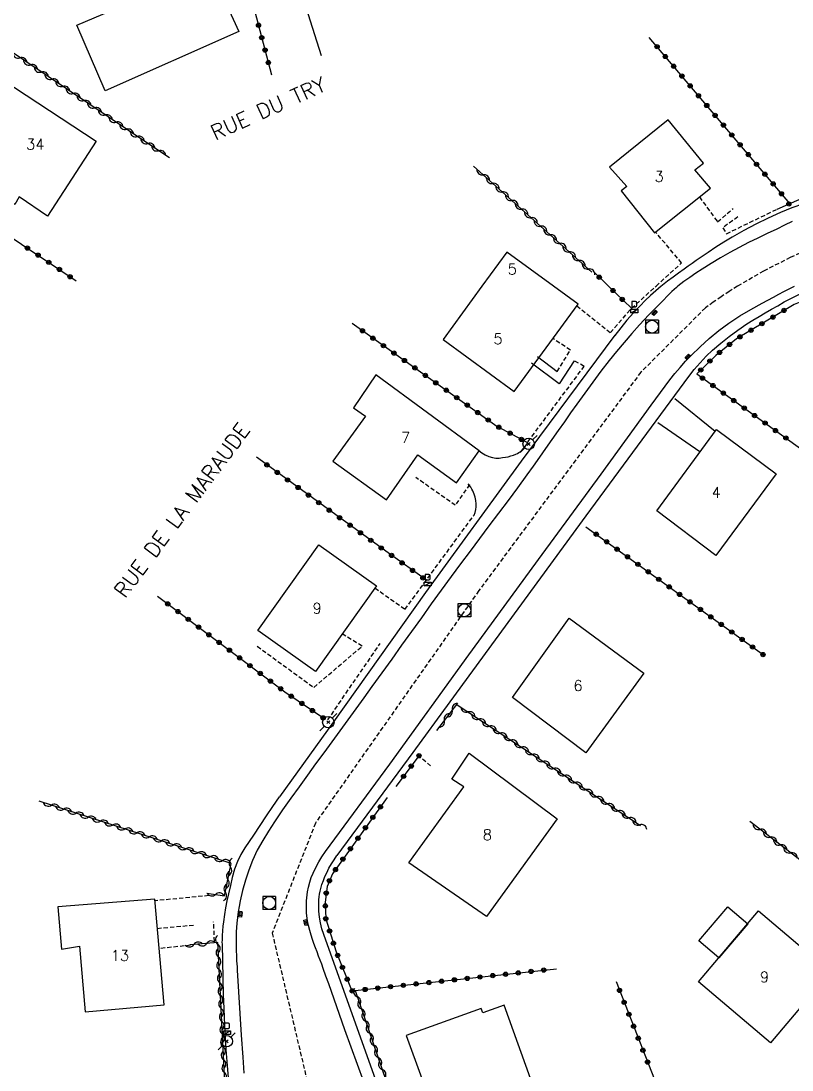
# Model space of a CAD drawing. Header units: millimetres. Extents: x 137000 to 138002, y 152999 to 154002.
# Drawn here: x 137097.7 to 137187.7, y 153079.5 to 153202 of the extents above; entities that cross this region are included whole.
import ezdxf
from ezdxf.enums import TextEntityAlignment as Align

# ---------------------------------------------------------------- set-up
doc = ezdxf.new("R2010")
doc.units = ezdxf.units.MM
doc.linetypes.add('DASHED', pattern=[0.75, 0.5, -0.25])
doc.layers.get('0').update_dxf_attribs({"linetype": 'CONTINUOUS'})
for name, color, linetype in [('W0001', 6, 'DASHED'), ('W0014', 7, 'CONTINUOUS'), ('W0017', 7, 'CONTINUOUS'), ('W0101', 7, 'CONTINUOUS'), ('W0104', 1, 'CONTINUOUS'), ('W0105', 7, 'CONTINUOUS'), ('W0112', 1, 'DASHED'), ('W0310', 3, 'CONTINUOUS'), ('W0323', 7, 'CONTINUOUS'), ('W0401', 7, 'CONTINUOUS'), ('W0420', 7, 'CONTINUOUS'), ('W0438', 7, 'CONTINUOUS'), ('W0473', 7, 'CONTINUOUS'), ('W0989', 7, 'CONTINUOUS'), ('W0991', 7, 'CONTINUOUS')]:
    doc.layers.add(name, color=color, linetype=linetype)
doc.styles.get("Standard").update_dxf_attribs({"font": 'romans.shx', "width": 0.85})

# ---------------------------------------------------------------- blocks, each defined once
blk = doc.blocks.new('T401')
for p, q in [((-0.3, 0.3), (0, 0.3)), ((-0.3, -0.25), (-0.3, 0.3)), ((-0.3, 0.15), (0, 0.15)), ((-0.3, 0), (0, 0)), ((0, 0.3), (0, -0.25)), ((-0.3, -0.15), (0, -0.15)), ((-0.3, -0.25), (-0.3, -0.3)), ((-0.3, -0.3), (0, -0.3)), ((0, -0.3), (0, -0.25))]:
    blk.add_line(p, q)
blk = doc.blocks.new('T420')
for p, q in [((0.75, 0.75), (-0.75, 0.75)), ((-0.75, 0.75), (-0.75, -0.75)), ((0.75, 0.75), (0.75, -0.75)), ((0.75, -0.75), (-0.75, -0.75))]:
    blk.add_line(p, q)
blk.add_ellipse((0, 0), major_axis=(-0.53, 0.53), ratio=1, start_param=3.926991, end_param=10.210176)
blk = doc.blocks.new('T438')
for p, q in [((-0.4, 0.2), (0.4, 0.2)), ((-0.4, -0.2), (-0.4, 0.2)), ((0.15, 1.1), (-0.3, 1.1)), ((-0.3, 1.1), (-0.3, 0.5)), ((-0.3, 0.5), (0.15, 0.5)), ((0.3, 0.65), (0.3, 0.95)), ((0.4, 0.2), (0.4, -0.2))]:
    blk.add_line(p, q)
at = {"flags": 128}
for points in [[(-0.4, -0.2), (0.4, 0.2)], [(0.4, -0.2), (-0.4, -0.2)]]:
    blk.add_lwpolyline(points, dxfattribs=at)
for centre, major_axis, start_param, end_param in [((0.15, 0.95), (0.106, -0.106), 0.785398, 2.356194), ((0.15, 0.65), (0.106, 0.106), 3.926991, 5.497787)]:
    blk.add_ellipse(centre, major_axis=major_axis, ratio=1, start_param=start_param, end_param=end_param)
blk = doc.blocks.new('T473')
for p, q in [((-0.166667, 0.166667), (0.166667, -0.166667)), ((-0.166667, -0.166667), (0.166667, 0.166667)), ((0.500001, 0.500001), (1.000002, 1.000002)), ((-1.000002, -1.000002), (-0.500001, -0.500001))]:
    blk.add_line(p, q)
blk.add_ellipse((0, 0), major_axis=(0.471405, 0.471405), ratio=1, start_param=5.4977871438, end_param=11.780972451)
blk = doc.blocks.new('t310o')
at = {"color": 0, "linetype": 'Continuous'}
for centre, start, end in [((-0.5, 0.38), 216.8699, 323.1304), ((0.5, -0.37), 36.8699, 143.1303)]:
    blk.add_arc(centre, 0.625, start, end, dxfattribs=at)
blk = doc.blocks.new('t323o')
at = {"color": 0, "linetype": 'Continuous'}
for radius in [0.25, 0.15]:
    blk.add_circle((0, 0), radius, dxfattribs=at)

msp = doc.modelspace()

# ---------------------------------------------------------------- linework, layer by layer
at = {"layer": 'W0001'}
for points in [[(137213.91, 153183.31), (137208.8, 153182.14), (137203.75, 153180.73), (137198.78, 153179.07), (137193.89, 153177.18), (137190.68, 153175.8), (137187.5, 153174.34), (137184.38, 153172.75), (137181.35, 153171)], [(137181.35, 153171), (137180.39, 153170.39), (137179.44, 153169.77), (137178.51, 153169.12), (137177.59, 153168.46), (137170.06, 153160.95), (137151.14, 153135.45), (137132.07, 153108.31), (137127.02, 153095.47), (137134.01, 153065.86)]]:
    msp.add_lwpolyline(points, dxfattribs=at)
at = {"layer": 'W0014'}
for points in [[(137189.03, 153180.61), (137187.69, 153180.13), (137186.36, 153179.6), (137184.91, 153178.95), (137183.49, 153178.23), (137182.1, 153177.48), (137180.71, 153176.7), (137179.76, 153176.14), (137178.83, 153175.54), (137177.91, 153174.93), (137176.99, 153174.31), (137176.51, 153173.99), (137176.04, 153173.65), (137175.57, 153173.32), (137175.1, 153172.98), (137174.46, 153172.52), (137173.82, 153172.06), (137173.19, 153171.6), (137172.57, 153171.11), (137172.54, 153171.08), (137172.5, 153171.06), (137172.47, 153171.03), (137172.44, 153171)], [(137187.74, 153178.56), (137186.84, 153178.12), (137185.93, 153177.67), (137184.82, 153177.15), (137183.71, 153176.62), (137182.61, 153176.08), (137181.52, 153175.52), (137180.43, 153174.91), (137179.34, 153174.29), (137178.27, 153173.64), (137177.21, 153172.97), (137176.49, 153172.5), (137175.77, 153172.02), (137175.07, 153171.53), (137174.39, 153171)], [(137174.39, 153171), (137174.35, 153170.97), (137174.31, 153170.93), (137174.27, 153170.9), (137174.23, 153170.86), (137173.68, 153170.37), (137173.16, 153169.86), (137172.65, 153169.33), (137172.14, 153168.8), (137171.58, 153168.22), (137171.01, 153167.65), (137170.46, 153167.06), (137169.91, 153166.47), (137169, 153165.46), (137168.1, 153164.43), (137167.22, 153163.38), (137166.35, 153162.32), (137165.39, 153161.07), (137164.45, 153159.79), (137163.53, 153158.51), (137162.6, 153157.22), (137161.86, 153156.19), (137161.13, 153155.16), (137160.4, 153154.13), (137159.67, 153153.09), (137158.94, 153152.05), (137158.21, 153151.02), (137157.48, 153149.99), (137156.74, 153148.96), (137155.65, 153147.47), (137154.55, 153145.99), (137153.44, 153144.51), (137152.33, 153143.03), (137151.22, 153141.55), (137150.12, 153140.07), (137149.01, 153138.59), (137147.92, 153137.11), (137146.75, 153135.5), (137145.59, 153133.9), (137144.44, 153132.29), (137143.29, 153130.68), (137142.13, 153129.07), (137140.98, 153127.46), (137139.83, 153125.85), (137138.67, 153124.24), (137137.73, 153122.95), (137136.79, 153121.66), (137135.85, 153120.37), (137134.91, 153119.08), (137133.97, 153117.79), (137133.03, 153116.5), (137132.09, 153115.21), (137131.16, 153113.92), (137130.17, 153112.56), (137129.18, 153111.21), (137128.21, 153109.84), (137127.28, 153108.44), (137126.59, 153107.36), (137125.91, 153106.26), (137125.28, 153105.13), (137124.73, 153103.96), (137124.28, 153102.81), (137123.9, 153101.63), (137123.57, 153100.44), (137123.28, 153099.24), (137123.15, 153098.59), (137123.04, 153097.94), (137122.95, 153097.29), (137122.89, 153096.63), (137122.83, 153095.62), (137122.82, 153094.61), (137122.83, 153093.61), (137122.85, 153092.6), (137122.86, 153092.23), (137122.88, 153091.87), (137122.91, 153091.51), (137122.93, 153091.14), (137123.08, 153088.61), (137123.24, 153086.07), (137123.41, 153083.53), (137123.58, 153081), (137123.7, 153079.11)], [(137172.44, 153171), (137171.8, 153170.45), (137171.17, 153169.89), (137170.56, 153169.31), (137169.97, 153168.71), (137169.19, 153167.88), (137168.44, 153167.02), (137167.71, 153166.14), (137167.01, 153165.25)], [(137171.27, 153157.1), (137171.8, 153157.86), (137172.34, 153158.6), (137172.89, 153159.33), (137173.45, 153160.05), (137174.04, 153160.79), (137174.64, 153161.52), (137175.26, 153162.23), (137175.92, 153162.92), (137176.97, 153163.93), (137178.05, 153164.89), (137179.18, 153165.81), (137180.35, 153166.68), (137181.61, 153167.52), (137182.91, 153168.29), (137184.23, 153169.01), (137185.55, 153169.73), (137186.16, 153170.05), (137186.76, 153170.37), (137187.37, 153170.69), (137187.98, 153171)], [(137175.66, 153160.46), (137176.3, 153161.28), (137176.97, 153162.06), (137177.68, 153162.82), (137178.42, 153163.54), (137179.38, 153164.36), (137180.38, 153165.14), (137181.4, 153165.88), (137182.44, 153166.59), (137183.14, 153167.04), (137183.86, 153167.47), (137184.58, 153167.89), (137185.3, 153168.3), (137186.05, 153168.72), (137186.8, 153169.15), (137187.56, 153169.55), (137188.33, 153169.93), (137188.94, 153170.21), (137189.55, 153170.48), (137190.17, 153170.74), (137190.79, 153171)], [(137167.04, 153165.26), (137156.07, 153150.55), (137144.92, 153135.25), (137134.18, 153120.13), (137127.88, 153111.37)], [(137134.59, 153104.52), (137143.49, 153116.54), (137147.78, 153122.47), (137163.66, 153144.2), (137175.66, 153160.46)], [(137133.24, 153104.98), (137140.76, 153115.19), (137149.96, 153127.96), (137158.55, 153139.65), (137165.43, 153149.06), (137171.27, 153157.12)], [(137127.85, 153111.36), (137127.07, 153110.26), (137126.31, 153109.14), (137125.56, 153108.02), (137124.83, 153106.89), (137124.33, 153106.15), (137123.83, 153105.41), (137123.36, 153104.64), (137122.96, 153103.84), (137122.62, 153102.92), (137122.36, 153101.97), (137122.14, 153101.01), (137121.92, 153100.05), (137121.74, 153099.24), (137121.58, 153098.43), (137121.44, 153097.62), (137121.32, 153096.8), (137121.25, 153096.26), (137121.21, 153095.72), (137121.18, 153095.18), (137121.16, 153094.63), (137121.15, 153094.41), (137121.16, 153094.19), (137121.16, 153093.96), (137121.17, 153093.74), (137121.18, 153093.51), (137121.19, 153093.29), (137121.2, 153093.07), (137121.2, 153092.84), (137121.22, 153092.18), (137121.23, 153091.52), (137121.24, 153090.86), (137121.25, 153090.2), (137121.27, 153089.54), (137121.28, 153088.88), (137121.3, 153088.23), (137121.32, 153087.57), (137121.41, 153085.67), (137121.5, 153083.77), (137121.62, 153081.88), (137121.77, 153079.99), (137121.97, 153077.64)], [(137137.73, 153078.09), (137136.99, 153080.12), (137136.25, 153082.15), (137135.51, 153084.18), (137135.19, 153085.08), (137134.87, 153085.97), (137134.56, 153086.86), (137134.25, 153087.76), (137133.93, 153088.65), (137133.62, 153089.55), (137133.3, 153090.44), (137132.98, 153091.34), (137132.81, 153091.82), (137132.62, 153092.31), (137132.44, 153092.79), (137132.25, 153093.27), (137132.07, 153093.75), (137131.89, 153094.24), (137131.73, 153094.73), (137131.57, 153095.23), (137131.42, 153095.78), (137131.27, 153096.34), (137131.15, 153096.91), (137131.07, 153097.48), (137131.04, 153097.83), (137131.02, 153098.18), (137131.01, 153098.53), (137131.01, 153098.88), (137131.03, 153099.23), (137131.05, 153099.58), (137131.09, 153099.93), (137131.13, 153100.28), (137131.25, 153100.84), (137131.4, 153101.4), (137131.58, 153101.95), (137131.8, 153102.48), (137132.1, 153103.14), (137132.45, 153103.77), (137132.83, 153104.38), (137133.24, 153104.98)], [(137133.04, 153095.32), (137132.82, 153095.98), (137132.66, 153096.65), (137132.54, 153097.33), (137132.47, 153098.02), (137132.45, 153098.36), (137132.45, 153098.69), (137132.46, 153099.02), (137132.48, 153099.36), (137132.51, 153099.69), (137132.56, 153100.02), (137132.62, 153100.35), (137132.68, 153100.67), (137132.82, 153101.15), (137132.99, 153101.61), (137133.18, 153102.06), (137133.39, 153102.51), (137133.65, 153103.03), (137133.94, 153103.54), (137134.24, 153104.03), (137134.57, 153104.52)], [(137142.43, 153069.02), (137133.04, 153095.3)]]:
    msp.add_lwpolyline(points, dxfattribs=at)
at = {"layer": 'W0017'}
for points in [[(137174.04, 153157.9), (137178.73, 153154.06)], [(137176.96, 153151.65), (137172.04, 153155.03)]]:
    msp.add_lwpolyline(points, dxfattribs=at)
at = {"layer": 'W0101'}
for points in [[(137104.21, 153201.47), (137112.02, 153204.8), (137110.33, 153208.6), (137118.02, 153211.85), (137123.11, 153200.73), (137107.52, 153193.82)], [(137094.16, 153195.99), (137106.48, 153187.92), (137100.8, 153179.16), (137097.47, 153181.42), (137096.98, 153180.55), (137090.66, 153184.84), (137093.42, 153189.04), (137090.84, 153190.76)], [(137173.26, 153190.4), (137166.4, 153184.88), (137168.44, 153182.62), (137167.77, 153182.14), (137171.66, 153177.23), (137178.18, 153182.45), (137176.38, 153184.59), (137177.39, 153185.36)], [(137139.12, 153160.64), (137136.52, 153156.8), (137137.93, 153155.83), (137134.11, 153150.55), (137140.35, 153146.05), (137144.01, 153151.32), (137148.55, 153148.05), (137151.2, 153151.77)], [(137185.84, 153149.08), (137178.81, 153139.55), (137171.93, 153144.77), (137178.88, 153154.27)], [(137139.18, 153136.02), (137132.06, 153126.01), (137125.34, 153130.79), (137132.46, 153140.8)], [(137161.69, 153132.22), (137170.42, 153125.8), (137163.63, 153116.51), (137155.06, 153122.96)], [(137142.98, 153103.68), (137149.38, 153112.54), (137147.98, 153113.44), (137150.03, 153116.47), (137160.29, 153108.8), (137152.04, 153097.41)], [(137114.39, 153087.09), (137113.3, 153099.43), (137102.01, 153098.54), (137102.43, 153093.6), (137104.51, 153093.94), (137105.17, 153086.26)], [(137183.8, 153098.06), (137192.21, 153090.94), (137185.19, 153082.64), (137176.78, 153089.76)], [(137142.66, 153083.5), (137147.83, 153069.32), (137156.47, 153072.58), (137155.14, 153076.01), (137157.73, 153076.96), (137154.12, 153087.05), (137151.62, 153086.16), (137151.42, 153086.67)]]:
    msp.add_lwpolyline(points, close=True, dxfattribs=at)
for points in [[(137132.79, 153197.88), (137129.44, 153208.48)], [(137154.42, 153174.98), (137151.51, 153171)], [(137159.86, 153171), (137154.42, 153174.98)], [(137151.51, 153171), (137146.97, 153164.79), (137155.27, 153158.71), (137162.73, 153168.9), (137159.86, 153171)]]:
    msp.add_lwpolyline(points, dxfattribs=at)
at = {"layer": 'W0104'}
msp.add_lwpolyline([(137182.54, 153096.56), (137179.16, 153092.57), (137176.83, 153094.55), (137180.2, 153098.54)], close=True, dxfattribs=at)
at = {"layer": 'W0105'}
for points in [[(137157.99, 153162.77), (137160.29, 153161.05)], [(137162.28, 153162.29), (137160.51, 153159.6), (137157.29, 153162)]]:
    msp.add_lwpolyline(points, dxfattribs=at)
at = {"layer": 'W0112'}
for points in [[(137176.9, 153181.42), (137179.02, 153178.5), (137180.84, 153180.07)], [(137180.06, 153177.12), (137185.98, 153179.99)], [(137181.4, 153179.09), (137179.62, 153177.82), (137180.06, 153177.12)], [(137174.82, 153173.71), (137171.77, 153177.32)], [(137171.83, 153171), (137174.82, 153173.71)], [(137166.51, 153165.57), (137168.97, 153168.41), (137171.83, 153171)], [(137162.59, 153168.72), (137166.53, 153165.57)], [(137160.28, 153161.03), (137161.85, 153163.53), (137159.78, 153164.87)], [(137156.89, 153152.85), (137163.43, 153161.62), (137162.26, 153162.31)], [(137151.16, 153151.82), (137151.51, 153151.53), (137151.89, 153151.29), (137152.3, 153151.11), (137152.73, 153150.98), (137153.12, 153150.92), (137153.51, 153150.93), (137153.89, 153150.98), (137154.27, 153151.04), (137154.58, 153151.09), (137154.88, 153151.17), (137155.18, 153151.26), (137155.47, 153151.38), (137155.64, 153151.46), (137155.81, 153151.56), (137155.98, 153151.67), (137156.13, 153151.79), (137156.36, 153152.03), (137156.57, 153152.28), (137156.75, 153152.56), (137156.9, 153152.85)], [(137150.06, 153147.84), (137148.4, 153145.43), (137143.8, 153148.64)], [(137150.58, 153144.27), (137150.7, 153144.58), (137150.79, 153144.91), (137150.84, 153145.25), (137150.85, 153145.59), (137150.81, 153145.98), (137150.73, 153146.36), (137150.61, 153146.73), (137150.45, 153147.09), (137150.34, 153147.31), (137150.2, 153147.53), (137150.05, 153147.73), (137149.88, 153147.91)], [(137142.52, 153133.26), (137150.58, 153144.27)], [(137139.01, 153135.77), (137142.54, 153133.26)], [(137125.27, 153128.96), (137131.88, 153124.15), (137137.52, 153128.97), (137135.19, 153130.4)], [(137133.5, 153120.35), (137139.61, 153129.26)], [(137145.52, 153114.99), (137144.09, 153116.16)], [(137119.63, 153099.84), (137113.31, 153099.24)], [(137120.28, 153094.5), (137120.18, 153096.8)], [(137113.6, 153096.02), (137117.93, 153096.41)], [(137117.5, 153094.05), (137113.81, 153093.65)]]:
    msp.add_lwpolyline(points, dxfattribs=at)
at = {"layer": 'W0310'}
for points in [[(137115.01, 153186), (137112.61, 153187.58), (137091.34, 153201.85)], [(137150.53, 153184.99), (137164.35, 153172.62)], [(137148.67, 153122.32), (137146.2, 153119.12)], [(137148.61, 153122.1), (137170.03, 153108.02)], [(137119.4, 153100.12), (137121.46, 153099.83), (137122.24, 153103.61), (137099.82, 153110.86)], [(137205.26, 153095.39), (137203.29, 153094.97), (137201.94, 153093.81), (137182.77, 153108.49)], [(137086.07, 153051.42), (137123.82, 153063.61), (137122.52, 153068.33), (137121.75, 153072.73), (137120.67, 153094.36), (137117.39, 153094.1)], [(137136.69, 153088.76), (137140.85, 153076.69)]]:
    msp.add_lwpolyline(points, dxfattribs=at)
at = {"layer": 'W0323'}
for points in [[(137185.97, 153179.98), (137190.57, 153182.03), (137194.61, 153183.11), (137197.44, 153183.52), (137201.35, 153184.46), (137204.05, 153186.2), (137206.44, 153189.24), (137207.36, 153192.06), (137207.34, 153195.38), (137206.37, 153201.47), (137204.53, 153214.94), (137203.32, 153223.17), (137202.51, 153223.72), (137201.24, 153224.06)], [(137130.77, 153220.78), (137121.44, 153218.02), (137124.8, 153203.81), (137126.95, 153195.66)], [(137187.45, 153180.64), (137171.04, 153200.04)], [(137080.97, 153187.11), (137101.88, 153173.15), (137104.12, 153171.62)], [(137164.52, 153172.7), (137166.28, 153171)], [(137166.28, 153171), (137168.97, 153168.41)], [(137193.31, 153171), (137192.82, 153170.82), (137187.95, 153168.86), (137181.21, 153164.83), (137178.82, 153162.92), (137176.58, 153160.75), (137190.8, 153150.54), (137202.83, 153141.88)], [(137136.34, 153166.66), (137153.25, 153154.66), (137156.82, 153152.73)], [(137145.02, 153136.66), (137140.54, 153139.86), (137125.18, 153151.02)], [(137163.64, 153142.91), (137184.39, 153127.94)], [(137113.63, 153134.81), (137128.5, 153123.62), (137133.16, 153120.47)], [(137144.17, 153116.19), (137141.46, 153112.57)], [(137140.43, 153111.29), (137134.05, 153102.38), (137133.43, 153100.92), (137133.21, 153099.08), (137133.27, 153097.12), (137134.49, 153093.28), (137136.33, 153088.72), (137160.23, 153091.31)], [(137167.16, 153089.81), (137173.04, 153074.81)]]:
    msp.add_lwpolyline(points, dxfattribs=at)

# ---------------------------------------------------------------- block references
at = {"layer": 'W0310'}
for p, rotation in [((137097.56, 153197.67), 146.1498732172484), ((137098.81, 153196.84), 146.1498732172484), ((137100.06, 153196), 146.1498732172484), ((137101.3, 153195.17), 146.1498732172484), ((137102.55, 153194.33), 146.1498732172484), ((137103.79, 153193.5), 146.1498732172484), ((137105.04, 153192.66), 146.1498732172484), ((137106.28, 153191.82), 146.1498732172484), ((137107.53, 153190.99), 146.1498732172484), ((137108.78, 153190.15), 146.1498732172484), ((137110.02, 153189.32), 146.1498732172484), ((137111.27, 153188.48), 146.1498732172484), ((137112.51, 153187.65), 146.1498732172484), ((137113.76, 153186.82), 146.5053200406458), ((137151.65, 153183.99), 318.1614430920746), ((137152.76, 153182.99), 318.1614430920746), ((137153.88, 153181.99), 318.1614430920746), ((137155, 153180.99), 318.1614430920746), ((137156.12, 153179.99), 318.1614430920746), ((137157.23, 153178.99), 318.1614430920746), ((137158.35, 153177.99), 318.1614430920746), ((137159.47, 153176.99), 318.1614430920746), ((137160.59, 153175.99), 318.1614430920746), ((137161.7, 153174.99), 318.1614430920746), ((137162.82, 153173.99), 318.1614430920746), ((137163.94, 153172.99), 318.1614430920746), ((137148.03, 153121.49), 232.2838744042158), ((137147.11, 153120.3), 232.2838744042158), ((137149.87, 153121.28), 326.680870572412), ((137151.12, 153120.45), 326.680870572412), ((137152.37, 153119.63), 326.680870572412), ((137153.63, 153118.8), 326.680870572412), ((137154.88, 153117.98), 326.680870572412), ((137156.13, 153117.16), 326.680870572412), ((137157.39, 153116.33), 326.680870572412), ((137158.64, 153115.51), 326.680870572412), ((137159.89, 153114.68), 326.680870572412), ((137161.15, 153113.86), 326.680870572412), ((137162.4, 153113.04), 326.680870572412), ((137163.65, 153112.21), 326.680870572412), ((137164.91, 153111.39), 326.680870572412), ((137166.16, 153110.56), 326.680870572412), ((137101.25, 153110.4), 162.084981640971), ((137102.68, 153109.94), 162.084981640971), ((137167.41, 153109.74), 326.680870572412), ((137104.1, 153109.48), 162.084981640971), ((137105.53, 153109.01), 162.084981640971), ((137106.96, 153108.55), 162.084981640971), ((137168.67, 153108.92), 326.680870572412), ((137108.39, 153108.09), 162.084981640971), ((137109.81, 153107.63), 162.084981640971), ((137111.24, 153107.17), 162.084981640971), ((137169.92, 153108.09), 326.680870572412), ((137183.96, 153107.58), 142.5439957995358), ((137112.67, 153106.71), 162.084981640971), ((137114.1, 153106.25), 162.084981640971), ((137185.15, 153106.67), 142.5439957995358), ((137186.34, 153105.76), 142.5439957995358), ((137115.52, 153105.78), 162.084981640971), ((137116.95, 153105.32), 162.084981640971), ((137118.38, 153104.86), 162.084981640971), ((137187.53, 153104.84), 142.5439957995358), ((137119.8, 153104.4), 162.084981640971), ((137121.23, 153103.94), 162.084981640971), ((137122.15, 153103.18), 78.42533643533353), ((137121.85, 153101.71), 78.42533643533353), ((137120.4, 153099.98), 351.8231764442445), ((137121.55, 153100.24), 78.42533643533353), ((137117.87, 153094.14), 184.5801640654525), ((137119.37, 153094.26), 184.5801640654525), ((137120.68, 153094.17), 92.86095202778442), ((137120.75, 153092.67), 92.86095202778442), ((137120.83, 153091.18), 92.86095202778442), ((137120.9, 153089.68), 92.86095202778442), ((137120.98, 153088.18), 92.86095202778442), ((137136.94, 153088.04), 289.0070216616097), ((137121.05, 153086.68), 92.86095202778442), ((137137.43, 153086.62), 289.0070216616097), ((137121.13, 153085.18), 92.86095202778442), ((137137.92, 153085.2), 289.0070216616097), ((137121.2, 153083.69), 92.86095202778442), ((137138.4, 153083.78), 289.0070216616097), ((137121.28, 153082.19), 92.86095202778442), ((137138.89, 153082.36), 289.0070216616097), ((137139.38, 153080.94), 289.0070216616097), ((137121.35, 153080.69), 92.86095202778442), ((137121.43, 153079.19), 92.86095202778442), ((137139.87, 153079.53), 289.0070216616097)]:
    msp.add_blockref('t310o', p, dxfattribs=dict(at, rotation=rotation))
at = {"layer": 'W0323'}
for p, rotation in [((137125.42, 153201.46), 284.7541930352505), ((137125.8, 153200.01), 284.7541930352505), ((137126.19, 153198.56), 284.7541930352505), ((137171.95, 153198.96), 130.2269362433243), ((137126.57, 153197.11), 284.7541930352505), ((137172.92, 153197.81), 130.2269362433243), ((137173.89, 153196.67), 130.2269362433243), ((137174.86, 153195.52), 130.2269362433243), ((137175.82, 153194.38), 130.2269362433243), ((137176.79, 153193.23), 130.2269362433243), ((137177.76, 153192.09), 130.2269362433243), ((137178.73, 153190.94), 130.2269362433243), ((137179.7, 153189.8), 130.2269362433243), ((137180.67, 153188.65), 130.2269362433243), ((137181.64, 153187.51), 130.2269362433243), ((137182.61, 153186.36), 130.2269362433243), ((137183.57, 153185.22), 130.2269362433243), ((137184.54, 153184.07), 130.2269362433243), ((137185.51, 153182.93), 130.2269362433243), ((137186.48, 153181.78), 130.2269362433243), ((137187.34, 153180.59), 24.11043820729291), ((137098.44, 153175.45), 326.2833864616401), ((137099.69, 153174.62), 326.2833864616401), ((137100.93, 153173.78), 326.2833864616401), ((137102.18, 153172.95), 325.6099467327791), ((137103.42, 153172.1), 325.6099467327791), ((137165.2, 153172.04), 316.0666057349306), ((137166.81, 153170.49), 316.0666057349536), ((137167.89, 153169.45), 316.0666057349536), ((137185.49, 153167.39), 210.9437414140268), ((137186.77, 153168.16), 210.9437414140268), ((137184.2, 153166.62), 210.9437414140268), ((137137.56, 153165.79), 324.6442860064608), ((137138.78, 153164.92), 324.6442860064608), ((137181.63, 153165.08), 210.9437414140268), ((137182.92, 153165.85), 210.9437414140268), ((137140.01, 153164.05), 324.6442860064608), ((137180.42, 153164.2), 218.5571224978087), ((137141.23, 153163.19), 324.6442860064608), ((137179.25, 153163.26), 218.5571224978087), ((137142.45, 153162.32), 324.6442860064608), ((137143.68, 153161.45), 324.6442860064608), ((137177.05, 153161.21), 224.0412727351142), ((137178.13, 153162.26), 224.0412727351142), ((137144.9, 153160.58), 324.6442860064608), ((137177.25, 153160.26), 324.3390647621065), ((137146.12, 153159.71), 324.6442860064608), ((137147.35, 153158.85), 324.6442860064608), ((137178.47, 153159.39), 324.3390647621065), ((137148.57, 153157.98), 324.6442860064608), ((137179.69, 153158.52), 324.3390647621065), ((137180.91, 153157.64), 324.3390647621065), ((137149.79, 153157.11), 324.6442860064608), ((137182.13, 153156.77), 324.3390647621065), ((137151.02, 153156.24), 324.6442860064608), ((137152.24, 153155.37), 324.6442860064608), ((137183.34, 153155.89), 324.3390647621065), ((137153.48, 153154.53), 331.5663785981498), ((137184.56, 153155.02), 324.3390647621065), ((137185.78, 153154.14), 324.3390647621065), ((137154.8, 153153.82), 331.5663785981498), ((137156.12, 153153.1), 331.5663785981498), ((137187, 153153.27), 324.3390647621065), ((137126.4, 153150.13), 143.9960684047976), ((137127.61, 153149.25), 143.9960684047976), ((137128.82, 153148.37), 143.9960684047976), ((137130.04, 153147.49), 143.9960684047976), ((137131.25, 153146.61), 143.9960684047976), ((137132.46, 153145.72), 143.9960684047976), ((137133.68, 153144.84), 143.9960684047976), ((137134.89, 153143.96), 143.9960684047976), ((137136.11, 153143.08), 143.9960684047976), ((137137.32, 153142.2), 143.9960684047976), ((137164.85, 153142.03), 324.1912317475339), ((137138.53, 153141.32), 143.9960684047976), ((137139.75, 153140.43), 143.9960684047976), ((137166.07, 153141.16), 324.1912317475339), ((137140.96, 153139.56), 144.4720103681505), ((137167.29, 153140.28), 324.1912317475339), ((137168.5, 153139.4), 324.1912317475339), ((137142.18, 153138.68), 144.4720103681505), ((137169.72, 153138.52), 324.1912317475339), ((137143.4, 153137.81), 144.4720103681505), ((137144.62, 153136.94), 144.4720103681505), ((137170.93, 153137.65), 324.1912317475339), ((137172.15, 153136.77), 324.1912317475339), ((137173.37, 153135.89), 324.1912317475339), ((137174.58, 153135.01), 324.1912317475339), ((137114.82, 153133.9), 323.0668439218204), ((137175.8, 153134.13), 324.1912317475339), ((137177.02, 153133.26), 324.1912317475339), ((137116.02, 153133), 323.0668439218204), ((137117.22, 153132.1), 323.0668439218204), ((137178.23, 153132.38), 324.1912317475339), ((137118.42, 153131.2), 323.0668439218204), ((137179.45, 153131.5), 324.1912317475339), ((137180.67, 153130.62), 324.1912317475339), ((137119.62, 153130.3), 323.0668439218204), ((137120.82, 153129.4), 323.0668439218204), ((137181.88, 153129.75), 324.1912317475339), ((137122.02, 153128.5), 323.0668439218204), ((137183.1, 153128.87), 324.1912317475339), ((137123.22, 153127.59), 323.0668439218204), ((137184.32, 153127.99), 324.1912317475339), ((137124.42, 153126.69), 323.0668439218204), ((137125.62, 153125.79), 323.0668439218204), ((137126.81, 153124.89), 323.0668439218204), ((137128.01, 153123.99), 323.0668439218204), ((137129.24, 153123.12), 325.8974958639561), ((137130.48, 153122.28), 325.8974958639561), ((137131.72, 153121.44), 325.8974958639561), ((137132.96, 153120.6), 325.8974958639561), ((137144.16, 153116.17), 233.2061082076632), ((137143.26, 153114.97), 233.2061082076632), ((137142.36, 153113.77), 233.2061082076632), ((137139.65, 153110.2), 234.3827152473631), ((137138.77, 153108.98), 234.3827152473631), ((137137.9, 153107.76), 234.3827152473631), ((137137.03, 153106.54), 234.3827152473631), ((137136.15, 153105.32), 234.3827152473631), ((137135.28, 153104.1), 234.3827152473631), ((137134.41, 153102.88), 234.3827152473631), ((137133.7, 153101.57), 246.9345225748679), ((137133.33, 153100.13), 263.3010095294976), ((137133.22, 153098.64), 271.7189403441522), ((137133.27, 153097.14), 271.7189403441522), ((137133.72, 153095.71), 287.6735729656621), ((137134.17, 153094.28), 287.6735729656621), ((137134.66, 153092.86), 291.9764007655496), ((137135.22, 153091.47), 291.9764007655496), ((137151.28, 153090.34), 6.191512798772565), ((137152.77, 153090.5), 6.191512798772565), ((137154.26, 153090.66), 6.191512798772565), ((137155.75, 153090.82), 6.191512798772565), ((137157.24, 153090.99), 6.191512798772565), ((137158.73, 153091.15), 6.191512798772565), ((137135.78, 153090.08), 291.9764007655496), ((137139.35, 153089.04), 6.191512798772565), ((137140.84, 153089.21), 6.191512798772565), ((137142.33, 153089.37), 6.191512798772565), ((137143.82, 153089.53), 6.191512798772565), ((137145.31, 153089.69), 6.191512798772565), ((137146.8, 153089.85), 6.191512798772565), ((137148.3, 153090.01), 6.191512798772565), ((137149.79, 153090.18), 6.191512798772565), ((137136.37, 153088.72), 6.191512798772565), ((137137.86, 153088.88), 6.191512798772565), ((137167.57, 153088.78), 291.3906666300107), ((137168.11, 153087.38), 291.3906666300107), ((137168.66, 153085.98), 291.3906666300107), ((137169.21, 153084.59), 291.3906666300107), ((137169.76, 153083.19), 291.3906666300107), ((137170.3, 153081.79), 291.3906666300107), ((137170.85, 153080.4), 291.3906666300107)]:
    msp.add_blockref('t323o', p, dxfattribs=dict(at, rotation=rotation))
at = {"layer": 'W0401'}
for p, rotation in [((137171.56, 153167.98), 135.5527848539958), ((137175.64, 153162.65), 316.143290452551), ((137123.18, 153097.68), 172.2306684705325), ((137131.08, 153096.74), 11.12434640404379)]:
    msp.add_blockref('T401', p, dxfattribs=dict(at, rotation=rotation))
at = {"layer": 'W0420'}
for p in [(137171.37, 153166.26), (137149.45, 153133.16), (137126.67, 153098.99)]:
    msp.add_blockref('T420', p, dxfattribs=at)
at = {"layer": 'W0438'}
for p in [(137169.3, 153168.1), (137145.17, 153136.22), (137121.75, 153083.84)]:
    msp.add_blockref('T438', p, dxfattribs=at)
at = {"layer": 'W0473'}
for p in [(137156.96, 153152.58), (137133.57, 153120.09), (137121.71, 153082.84)]:
    msp.add_blockref('T473', p, dxfattribs=at)

# ---------------------------------------------------------------- texts
at = {"layer": 'W0989'}
for s, rotation, p in [('RUE DU TRY', 24.2343, (137120.35, 153188.01)), ('RUE DE LA MARAUDE   ', 53.289, (137109.84, 153134.47))]:
    msp.add_text(s, height=1.75, rotation=rotation, dxfattribs=at).set_placement(p)
at = {"layer": 'W0991'}
for s, p in [('34', (137099.36, 153187.57)), ('3', (137172.2, 153183.81)), ('5', (137155.05, 153172.99)), ('5', (137153.39, 153164.86)), ('7', (137142.59, 153153.34)), ('4', (137178.86, 153146.91)), ('9', (137132.26, 153133.4)), ('6', (137162.72, 153124.37)), ('8', (137152.14, 153106.94)), ('13', (137109.24, 153092.85)), ('9', (137184.5, 153090.35))]:
    msp.add_text(s, height=1.25, dxfattribs=at).set_placement(p, align=Align.MIDDLE_CENTER)

doc.saveas('drawing.dxf')
